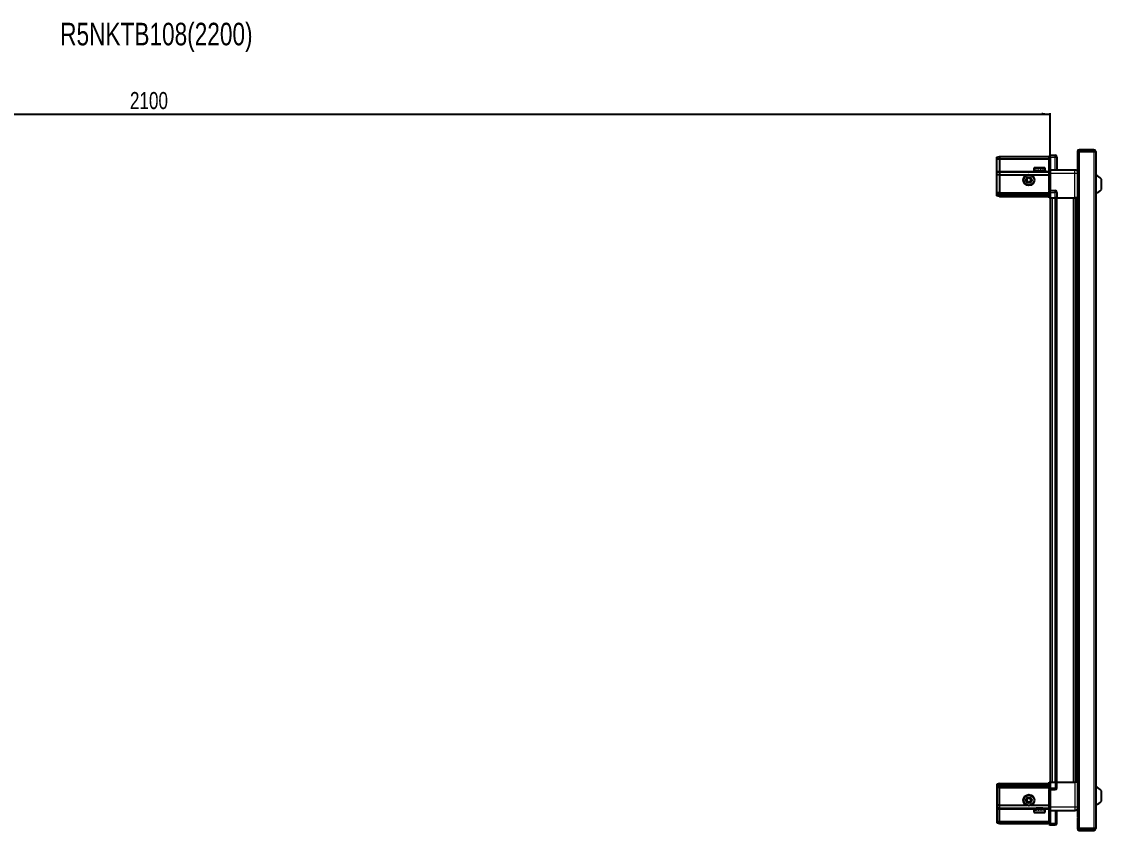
# Model space of a CAD drawing. Header units: millimetres. Extents: x 1415 to 6160, y -1588 to 1726.
# Drawn here: x 3703 to 4969, y 777 to 1726 of the extents above; entities that cross this region are included whole.
import ezdxf

# ---------------------------------------------------------------- set-up
doc = ezdxf.new("R2010")
doc.units = ezdxf.units.MM
doc.layers.add('FORMAT', color=7, linetype='Continuous')
doc.styles.add('SLDTEXTSTYLE0', font='TXT', dxfattribs={"width": 0.75})
doc.dimstyles.new('SLDDIMSTYLE0', dxfattribs={"dimtxt": 20, "dimasz": 10, "dimexe": 0, "dimexo": 0.0625, "dimgap": 5, "dimtad": 2, "dimdec": 1, "dimrnd": 1e-09, "dimzin": 12, "dimdsep": 46, "dimtxsty": 'SLDTEXTSTYLE0', "dimsah": 1, "dimcen": 0.09, "dimadec": 0, "dimazin": 3, "dimtfac": 1, "dimtofl": 0, "dimtmove": 0, "dimatfit": 3, "dimfxl": 0, "dimfrac": 2, "dimtolj": 1, "dimtzin": 12, "dimarcsym": 0})

# ---------------------------------------------------------------- blocks, each defined once
blk = doc.blocks.new('_D_5')
at = {"layer": 'FORMAT'}
for p, q in [((2809.3, 1519.3), (2809.3, 1618.8)), ((2809.3, 1617.8), (4909.3, 1617.8)), ((4909.3, 1519.3), (4909.3, 1618.8))]:
    blk.add_line(p, q, dxfattribs=at)
for points in [[(2809.3, 1617.8), (2819.3, 1616.3), (2819.3, 1619.4)], [(4909.3, 1617.8), (4899.3, 1619.4), (4899.3, 1616.3)]]:
    blk.add_solid(points, dxfattribs=at)
at = {"layer": 'FORMAT', "insert": (3829.7, 1643.6), "char_height": 20, "attachment_point": 1, "style": 'SLDTEXTSTYLE0'}
blk.add_mtext('2100', dxfattribs=at)

msp = doc.modelspace()

# ---------------------------------------------------------------- linework, layer by layer
at = {"color": 7, "linetype": 'Continuous', "lineweight": 25}
for p, q in [((4941.13, 1573.72), (4941.13, 1561.32)), ((4942.63, 1573.72), (4942.63, 1561.32)), ((4943.13, 1560.82), (4943.13, 1573.72)), ((4943.13, 1573.72), (4960.53, 1573.72)), ((4960.53, 1575.82), (4943.23, 1575.82)), ((4960.53, 1574.32), (4943.23, 1574.32)), ((4960.53, 1574.32), (4960.53, 1575.82)), ((4960.53, 1573.72), (4962.63, 1573.72)), ((4962.63, 1573.72), (4962.63, 778.92)), ((4846.63, 1567.02), (4849.63, 1567.82)), ((4846.63, 1565.17), (4846.63, 1567.02)), ((4846.63, 1565.17), (4849.63, 1565.32)), ((4846.63, 1550.82), (4846.63, 1565.17)), ((4849.63, 1567.82), (4849.63, 1565.32)), ((4849.63, 1567.82), (4907.93, 1567.82)), ((4849.63, 1565.32), (4849.63, 1550.82)), ((4849.63, 1565.32), (4907.93, 1565.32)), ((4908.79, 1569.32), (4907.93, 1568.82)), ((4908.79, 1569.32), (4907.93, 1568.82)), ((4907.93, 1568.82), (4907.93, 1567.32)), ((4907.93, 1552.52), (4907.93, 1567.32)), ((4909.13, 1569.32), (4908.79, 1569.32)), ((4909.13, 1569.32), (4908.79, 1569.32)), ((4909.13, 1567.32), (4909.13, 1569.32)), ((4909.13, 1569.32), (4909.13, 1569.32)), ((4909.13, 1569.32), (4915.13, 1569.32)), ((4909.13, 1567.32), (4909.13, 1552.52)), ((4917.13, 1567.32), (4917.13, 1552.32)), ((4941.03, 1560.82), (4941.03, 791.82)), ((4941.03, 1560.82), (4943.13, 1560.82)), ((4941.13, 1561.32), (4942.63, 1561.32)), ((4846.63, 1549.02), (4846.63, 1550.82)), ((4846.63, 1549.02), (4849.63, 1549.82)), ((4846.63, 1545.99), (4846.63, 1549.02)), ((4849.63, 1546.32), (4846.63, 1545.99)), ((4846.63, 1525.82), (4846.63, 1545.99)), ((4849.63, 1550.82), (4849.63, 1549.82)), ((4849.63, 1549.82), (4849.63, 1546.32)), ((4849.63, 1549.82), (4907.93, 1549.82)), ((4849.63, 1546.32), (4849.63, 1525.82)), ((4849.63, 1546.32), (4881.63, 1546.32)), ((4886.63, 1546.32), (4907.93, 1546.32)), ((4890.13, 1554.22), (4890.13, 1551.32)), ((4890.13, 1551.32), (4890.16, 1551.32)), ((4890.28, 1551.82), (4890.16, 1551.82)), ((4890.16, 1551.82), (4890.16, 1551.32)), ((4890.16, 1551.32), (4890.28, 1551.32)), ((4890.28, 1551.82), (4890.28, 1551.32)), ((4890.28, 1551.32), (4890.69, 1551.32)), ((4891.03, 1551.82), (4890.69, 1551.82)), ((4890.69, 1551.82), (4890.69, 1551.32)), ((4890.69, 1551.32), (4891.03, 1551.32)), ((4890.93, 1555.02), (4902.33, 1555.02)), ((4891.03, 1551.82), (4891.03, 1551.32)), ((4891.03, 1551.32), (4891.8, 1551.32)), ((4892.33, 1551.82), (4891.8, 1551.82)), ((4891.8, 1551.82), (4891.8, 1551.32)), ((4891.8, 1551.32), (4892.33, 1551.32)), ((4892.23, 1551.32), (4892.23, 1551.22)), ((4892.23, 1551.22), (4901.03, 1551.22)), ((4892.33, 1551.82), (4892.33, 1551.32)), ((4892.33, 1551.32), (4893.39, 1551.32)), ((4892.63, 1550.82), (4893.32, 1550.34)), ((4892.63, 1550.82), (4900.63, 1550.82)), ((4893.32, 1550.34), (4892.63, 1549.86)), ((4892.63, 1549.86), (4892.63, 1549.82)), ((4892.63, 1549.86), (4900.63, 1549.86)), ((4893.32, 1550.34), (4899.94, 1550.34)), ((4894.05, 1551.82), (4893.39, 1551.82)), ((4893.39, 1551.82), (4893.39, 1551.32)), ((4893.39, 1551.32), (4894.05, 1551.32)), ((4894.05, 1551.82), (4894.05, 1551.32)), ((4894.05, 1551.32), (4895.29, 1551.32)), ((4896.02, 1551.82), (4895.29, 1551.82)), ((4895.29, 1551.82), (4895.29, 1551.32)), ((4895.29, 1551.32), (4895.72, 1551.32)), ((4895.72, 1551.82), (4895.72, 1551.32)), ((4896.02, 1551.82), (4896.02, 1551.32)), ((4896.02, 1551.32), (4897.32, 1551.32)), ((4898.05, 1551.82), (4897.32, 1551.82)), ((4897.32, 1551.82), (4897.32, 1551.32)), ((4897.59, 1551.82), (4897.59, 1551.32)), ((4897.59, 1551.32), (4898.05, 1551.32)), ((4898.05, 1551.82), (4898.05, 1551.32)), ((4898.05, 1551.32), (4899.28, 1551.32)), ((4899.94, 1551.82), (4899.28, 1551.82)), ((4899.28, 1551.82), (4899.28, 1551.32)), ((4899.28, 1551.32), (4899.94, 1551.32)), ((4899.94, 1551.82), (4899.94, 1551.32)), ((4899.94, 1551.32), (4900.98, 1551.32)), ((4899.94, 1550.34), (4900.63, 1550.82)), ((4900.63, 1549.86), (4899.94, 1550.34)), ((4900.63, 1549.82), (4900.63, 1549.86)), ((4901.5, 1551.82), (4900.98, 1551.82)), ((4900.98, 1551.82), (4900.98, 1551.32)), ((4900.98, 1551.32), (4901.5, 1551.32)), ((4901.03, 1551.22), (4901.03, 1551.32)), ((4901.5, 1551.82), (4901.5, 1551.32)), ((4901.5, 1551.32), (4902.26, 1551.32)), ((4902.59, 1551.82), (4902.26, 1551.82)), ((4902.26, 1551.82), (4902.26, 1551.32)), ((4902.26, 1551.32), (4902.59, 1551.32)), ((4902.59, 1551.82), (4902.59, 1551.32)), ((4902.59, 1551.32), (4902.99, 1551.32)), ((4903.1, 1551.82), (4902.99, 1551.82)), ((4902.99, 1551.82), (4902.99, 1551.32)), ((4902.99, 1551.32), (4903.1, 1551.32)), ((4903.1, 1551.82), (4903.1, 1551.32)), ((4903.1, 1551.32), (4903.13, 1551.32)), ((4903.13, 1551.32), (4903.13, 1554.22)), ((4907.93, 1552.32), (4907.93, 1552.52)), ((4909.13, 1552.32), (4907.93, 1552.32)), ((4907.93, 1548.32), (4907.93, 1552.32)), ((4907.93, 1528.02), (4907.93, 1548.32)), ((4909.13, 1552.52), (4909.13, 1552.32)), ((4909.13, 1552.32), (4909.13, 1548.32)), ((4909.13, 1552.32), (4938.13, 1552.32)), ((4909.13, 1548.32), (4909.13, 1528.02)), ((4969.23, 1529.32), (4969.23, 1541.32)), ((4846.63, 1524.02), (4846.63, 1525.82)), ((4849.63, 1524.82), (4846.63, 1524.02)), ((4846.63, 1523.28), (4846.63, 1524.02)), ((4849.63, 1523.82), (4846.63, 1523.28)), ((4846.63, 1522.78), (4846.63, 1523.28)), ((4849.63, 1522.32), (4846.63, 1522.78)), ((4846.63, 1521.63), (4846.63, 1522.78)), ((4849.63, 1520.82), (4846.63, 1521.63)), ((4849.63, 1525.82), (4849.63, 1524.82)), ((4849.63, 1524.82), (4849.63, 1523.82)), ((4849.63, 1524.82), (4907.93, 1524.82)), ((4849.63, 1523.82), (4907.93, 1523.82)), ((4849.63, 1523.82), (4849.63, 1522.32)), ((4849.63, 1522.32), (4849.63, 1520.82)), ((4849.63, 1522.32), (4907.93, 1522.32)), ((4849.63, 1520.82), (4907.93, 1520.82)), ((4907.93, 1527.82), (4907.93, 1528.02)), ((4909.13, 1527.82), (4907.93, 1527.82)), ((4907.93, 1527.82), (4907.93, 1527.15)), ((4907.93, 1519.32), (4907.93, 1527.15)), ((4908.79, 1525.82), (4908.79, 1519.32)), ((4909.13, 1528.02), (4909.13, 1527.82)), ((4909.13, 1525.82), (4909.13, 1527.82)), ((4909.13, 1525.82), (4909.13, 1527.82)), ((4909.13, 1527.82), (4915.13, 1527.82)), ((4909.13, 1525.82), (4909.13, 1519.32)), ((4917.13, 1525.82), (4917.13, 1519.32)), ((4908.79, 1519.32), (4907.93, 1519.32)), ((4909.13, 1519.32), (4908.79, 1519.32)), ((4909.13, 1519.32), (4915.13, 1519.32)), ((4909.28, 1519.32), (4909.28, 833.32)), ((4917.13, 1519.32), (4915.13, 1519.32)), ((4916.48, 1519.32), (4916.48, 833.32)), ((4917.13, 1519.32), (4938.13, 1519.32)), ((4939.15, 833.32), (4939.15, 1519.32)), ((4939.18, 833.32), (4939.18, 1519.32)), ((4940.98, 1519.32), (4940.98, 833.32)), ((4849.63, 831.82), (4846.63, 831.02)), ((4846.63, 831.02), (4846.63, 829.87)), ((4849.63, 830.32), (4846.63, 829.87)), ((4846.63, 829.87), (4846.63, 829.37)), ((4849.63, 828.82), (4846.63, 829.37)), ((4846.63, 829.37), (4846.63, 828.63)), ((4849.63, 827.82), (4846.63, 828.63)), ((4846.63, 828.63), (4846.63, 826.82)), ((4846.63, 826.82), (4846.63, 806.66)), ((4849.63, 830.32), (4849.63, 831.82)), ((4849.63, 831.82), (4907.93, 831.82)), ((4849.63, 828.82), (4849.63, 830.32)), ((4849.63, 830.32), (4907.93, 830.32)), ((4849.63, 828.82), (4907.93, 828.82)), ((4849.63, 827.82), (4849.63, 828.82)), ((4849.63, 827.82), (4907.93, 827.82)), ((4849.63, 826.82), (4849.63, 827.82)), ((4849.63, 806.32), (4849.63, 826.82)), ((4907.93, 825.5), (4907.93, 833.32)), ((4907.93, 833.32), (4908.79, 833.32)), ((4907.93, 825.5), (4907.93, 824.82)), ((4909.13, 824.82), (4907.93, 824.82)), ((4907.93, 824.62), (4907.93, 824.82)), ((4907.93, 804.32), (4907.93, 824.62)), ((4908.79, 833.32), (4908.79, 833.32)), ((4908.79, 833.32), (4908.79, 826.82)), ((4909.13, 833.32), (4908.79, 833.32)), ((4909.13, 833.32), (4909.13, 826.82)), ((4909.13, 833.32), (4909.13, 833.32)), ((4909.13, 833.32), (4915.13, 833.32)), ((4909.13, 833.32), (4909.13, 826.82)), ((4909.13, 824.82), (4909.13, 826.82)), ((4909.13, 824.82), (4909.13, 824.62)), ((4909.13, 824.82), (4915.13, 824.82)), ((4909.13, 824.62), (4909.13, 804.32)), ((4917.13, 833.32), (4915.13, 833.32)), ((4917.13, 826.82), (4917.13, 833.32)), ((4917.13, 833.32), (4938.13, 833.32)), ((4969.23, 811.32), (4969.23, 823.32)), ((4849.63, 806.32), (4846.63, 806.66)), ((4846.63, 806.66), (4846.63, 803.63)), ((4846.63, 803.63), (4849.63, 802.82)), ((4846.63, 803.63), (4846.63, 801.82)), ((4846.63, 801.82), (4846.63, 787.48)), ((4849.63, 806.32), (4881.63, 806.32)), ((4849.63, 802.82), (4849.63, 806.32)), ((4849.63, 802.82), (4907.93, 802.82)), ((4849.63, 801.82), (4849.63, 802.82)), ((4849.63, 787.32), (4849.63, 801.82)), ((4886.63, 806.32), (4907.93, 806.32)), ((4890.13, 801.32), (4890.13, 798.42)), ((4890.14, 801.32), (4890.13, 801.32)), ((4890.14, 800.82), (4890.14, 801.32)), ((4890.24, 801.32), (4890.14, 801.32)), ((4890.14, 800.82), (4890.24, 800.82)), ((4890.24, 800.82), (4890.24, 801.32)), ((4890.61, 801.32), (4890.24, 801.32)), ((4890.61, 800.82), (4890.61, 801.32)), ((4890.93, 801.32), (4890.61, 801.32)), ((4890.61, 800.82), (4890.93, 800.82)), ((4890.93, 800.82), (4890.93, 801.32)), ((4891.67, 801.32), (4890.93, 801.32)), ((4891.67, 800.82), (4891.67, 801.32)), ((4892.18, 801.32), (4891.67, 801.32)), ((4891.67, 800.82), (4892.18, 800.82)), ((4892.18, 800.82), (4892.18, 801.32)), ((4893.21, 801.32), (4892.18, 801.32)), ((4892.23, 801.42), (4892.23, 801.32)), ((4901.03, 801.42), (4892.23, 801.42)), ((4892.63, 802.82), (4892.63, 802.79)), ((4892.63, 802.79), (4893.32, 802.31)), ((4900.63, 802.79), (4892.63, 802.79)), ((4893.32, 802.31), (4892.63, 801.82)), ((4900.63, 801.82), (4892.63, 801.82)), ((4893.21, 800.82), (4893.21, 801.32)), ((4893.86, 801.32), (4893.21, 801.32)), ((4893.21, 800.82), (4893.86, 800.82)), ((4899.94, 802.31), (4893.32, 802.31)), ((4893.86, 800.82), (4893.86, 801.32)), ((4895.09, 801.32), (4893.86, 801.32)), ((4895.09, 800.82), (4895.09, 801.32)), ((4895.59, 801.32), (4895.09, 801.32)), ((4895.09, 800.82), (4895.82, 800.82)), ((4895.59, 800.82), (4895.59, 801.32)), ((4895.82, 800.82), (4895.82, 801.32)), ((4897.12, 801.32), (4895.82, 801.32)), ((4897.12, 800.82), (4897.12, 801.32)), ((4897.12, 800.82), (4897.85, 800.82)), ((4897.45, 800.82), (4897.45, 801.32)), ((4897.85, 801.32), (4897.45, 801.32)), ((4897.85, 800.82), (4897.85, 801.32)), ((4899.1, 801.32), (4897.85, 801.32)), ((4899.1, 800.82), (4899.1, 801.32)), ((4899.76, 801.32), (4899.1, 801.32)), ((4899.1, 800.82), (4899.76, 800.82)), ((4899.76, 800.82), (4899.76, 801.32)), ((4900.83, 801.32), (4899.76, 801.32)), ((4899.94, 802.31), (4900.63, 802.79)), ((4900.63, 801.82), (4899.94, 802.31)), ((4900.63, 802.79), (4900.63, 802.82)), ((4900.83, 800.82), (4900.83, 801.32)), ((4901.37, 801.32), (4900.83, 801.32)), ((4900.83, 800.82), (4901.37, 800.82)), ((4901.03, 801.32), (4901.03, 801.42)), ((4901.37, 800.82), (4901.37, 801.32)), ((4902.16, 801.32), (4901.37, 801.32)), ((4902.16, 800.82), (4902.16, 801.32)), ((4902.51, 801.32), (4902.16, 801.32)), ((4902.16, 800.82), (4902.51, 800.82)), ((4902.51, 800.82), (4902.51, 801.32)), ((4902.94, 801.32), (4902.51, 801.32)), ((4902.94, 800.82), (4902.94, 801.32)), ((4903.08, 801.32), (4902.94, 801.32)), ((4902.94, 800.82), (4903.08, 800.82)), ((4903.08, 800.82), (4903.08, 801.32)), ((4903.13, 801.32), (4903.08, 801.32)), ((4903.13, 798.42), (4903.13, 801.32)), ((4907.93, 800.32), (4907.93, 804.32)), ((4909.13, 800.32), (4907.93, 800.32)), ((4907.93, 800.12), (4907.93, 800.32)), ((4907.93, 785.32), (4907.93, 800.12)), ((4909.13, 804.32), (4909.13, 800.32)), ((4909.13, 800.32), (4909.13, 800.12)), ((4909.13, 800.32), (4938.13, 800.32)), ((4909.13, 800.12), (4909.13, 785.32)), ((4909.13, 800.12), (4909.13, 785.32)), ((4917.13, 785.32), (4917.13, 800.32)), ((4846.63, 787.48), (4849.63, 787.32)), ((4846.63, 787.48), (4846.63, 785.63)), ((4846.63, 785.63), (4849.63, 784.82)), ((4849.63, 787.32), (4907.93, 787.32)), ((4849.63, 784.82), (4849.63, 787.32)), ((4902.33, 797.62), (4890.93, 797.62)), ((4907.93, 785.32), (4907.93, 783.82)), ((4909.13, 783.32), (4909.13, 785.32)), ((4943.13, 791.82), (4941.03, 791.82)), ((4941.13, 791.32), (4942.63, 791.32)), ((4941.13, 791.32), (4941.13, 778.92)), ((4942.63, 791.32), (4942.63, 778.92)), ((4943.13, 778.92), (4943.13, 791.82)), ((4849.63, 784.82), (4907.93, 784.82)), ((4907.93, 783.82), (4908.79, 783.32)), ((4909.13, 783.32), (4908.79, 783.32)), ((4909.13, 783.32), (4915.13, 783.32)), ((4960.53, 778.92), (4943.13, 778.92)), ((4943.23, 778.32), (4960.53, 778.32)), ((4943.23, 776.82), (4960.53, 776.82)), ((4962.63, 778.92), (4960.53, 778.92)), ((4960.53, 778.32), (4960.53, 776.82))]:
    msp.add_line(p, q, dxfattribs=at)
at = {"color": 8, "linetype": 'Continuous', "lineweight": 18}
for p, q in [((4942.63, 1573.72), (4941.13, 1573.72)), ((4943.23, 1574.32), (4943.23, 1575.82)), ((4960.53, 1573.72), (4960.53, 778.92)), ((4909.13, 1567.32), (4907.93, 1567.32)), ((4909.13, 1567.32), (4915.13, 1567.32)), ((4915.13, 1567.32), (4915.13, 1569.32)), ((4915.13, 1552.32), (4915.13, 1567.32)), ((4915.13, 1567.32), (4917.13, 1567.32)), ((4943.13, 1560.82), (4943.13, 791.82)), ((4846.63, 1550.82), (4849.63, 1550.82)), ((4849.63, 1550.82), (4892.63, 1550.82)), ((4890.13, 1554.22), (4903.13, 1554.22)), ((4900.63, 1550.82), (4907.93, 1550.82)), ((4907.93, 1552.52), (4909.13, 1552.52)), ((4909.13, 1548.32), (4907.93, 1548.32)), ((4909.13, 1548.32), (4938.13, 1548.32)), ((4938.13, 1519.32), (4938.13, 1548.32)), ((4849.63, 1525.82), (4846.63, 1525.82)), ((4849.63, 1525.82), (4907.93, 1525.82)), ((4907.93, 1528.02), (4909.13, 1528.02)), ((4909.13, 1525.82), (4908.79, 1525.82)), ((4909.13, 1525.82), (4915.13, 1525.82)), ((4915.13, 1525.82), (4915.13, 1527.82)), ((4917.13, 1525.82), (4915.13, 1525.82)), ((4915.13, 1519.32), (4915.13, 1525.82)), ((4911.28, 1519.32), (4911.28, 833.32)), ((4914.48, 1519.32), (4914.48, 833.32)), ((4917.13, 1519.32), (4917.13, 833.32)), ((4936.53, 833.32), (4936.53, 1519.32)), ((4937.94, 1519.32), (4937.94, 833.32)), ((4940.39, 833.32), (4940.39, 1519.32)), ((4849.63, 826.82), (4846.63, 826.82)), ((4849.63, 826.82), (4907.93, 826.82)), ((4909.13, 824.62), (4907.93, 824.62)), ((4909.13, 833.32), (4908.79, 833.32)), ((4909.13, 826.82), (4908.79, 826.82)), ((4909.13, 826.82), (4915.13, 826.82)), ((4915.13, 833.32), (4915.13, 826.82)), ((4915.13, 826.82), (4915.13, 824.82)), ((4917.13, 826.82), (4915.13, 826.82)), ((4938.13, 833.32), (4938.13, 804.32)), ((4846.63, 801.82), (4849.63, 801.82)), ((4849.63, 801.82), (4892.63, 801.82)), ((4903.13, 798.42), (4890.13, 798.42)), ((4900.63, 801.82), (4907.93, 801.82)), ((4909.13, 804.32), (4907.93, 804.32)), ((4909.13, 800.12), (4907.93, 800.12)), ((4909.13, 804.32), (4938.13, 804.32)), ((4915.13, 800.32), (4915.13, 785.32)), ((4909.13, 785.32), (4907.93, 785.32)), ((4909.13, 785.32), (4915.13, 785.32)), ((4915.13, 785.32), (4915.13, 783.32)), ((4915.13, 785.32), (4917.13, 785.32)), ((4942.63, 778.92), (4941.13, 778.92)), ((4943.23, 778.32), (4943.23, 776.82))]:
    msp.add_line(p, q, dxfattribs=at)
at = {"color": 7, "linetype": 'Continuous', "lineweight": 25}
for centre, radius in [((4884.13, 1540.32), 6.5), ((4884.13, 1540.32), 3.46), ((4884.13, 812.32), 6.5), ((4884.13, 812.32), 3.46)]:
    msp.add_circle(centre, radius, dxfattribs=at)
at = {"color": 8, "linetype": 'Continuous', "lineweight": 18}
for centre in [(4884.13, 1540.32), (4884.13, 812.32)]:
    msp.add_circle(centre, 5.7, dxfattribs=at)
at = {"color": 7, "linetype": 'Continuous', "lineweight": 25}
for centre, radius, start, end in [((4943.23, 1573.72), 2.1, 90, 180), ((4943.23, 1573.72), 0.6, 90, 180), ((4960.53, 1573.72), 2.1, 360, 90), ((4960.53, 1573.72), 0.6, 360, 90), ((4915.13, 1567.32), 2, 0, 90), ((4890.93, 1554.22), 0.8, 90, 180), ((4892.23, 1550.82), 0.4, 0, 90), ((4901.03, 1550.82), 0.4, 90, 180), ((4902.33, 1554.22), 0.8, 0, 90), ((4959.6, 1534.3), 11.91, 36.1266, 75.29965), ((4884.13, 1540.32), 2.5, 120.74103, 180.74103), ((4884.13, 1540.32), 2.5, 180.74103, 240.74103), ((4884.13, 1540.32), 2.5, 60.74103, 120.74103), ((4884.13, 1540.32), 2.5, 240.74103, 300.74103), ((4884.13, 1540.32), 2.5, 0.74103, 60.74103), ((4884.13, 1540.32), 2.5, 300.74103, 0.74103), ((4915.13, 1525.82), 2, 0, 90), ((4959.6, 1536.35), 11.91, 284.70035, 323.8734), ((4915.13, 826.82), 2, 270, 0), ((4959.6, 816.3), 11.91, 36.1266, 75.29965), ((4884.13, 812.32), 2.5, 155.91157, 215.91157), ((4884.13, 812.32), 2.5, 95.91157, 155.91157), ((4884.13, 812.32), 2.5, 215.91157, 275.91157), ((4884.13, 812.32), 2.5, 35.91157, 95.91157), ((4884.13, 812.32), 2.5, 275.91157, 335.91157), ((4884.13, 812.32), 2.5, 335.91157, 35.91157), ((4959.6, 818.35), 11.91, 284.70035, 323.8734), ((4890.93, 798.42), 0.8, 180, 270), ((4892.23, 801.82), 0.4, 270, 0), ((4901.03, 801.82), 0.4, 180, 270), ((4902.33, 798.42), 0.8, 270, 0), ((4915.13, 785.32), 2, 270, 0), ((4943.23, 778.92), 2.1, 180, 270), ((4943.23, 778.92), 0.6, 180, 270), ((4960.53, 778.92), 2.1, 270, 0), ((4960.53, 778.92), 0.6, 270, 0)]:
    msp.add_arc(centre, radius, start, end, dxfattribs=at)
for centre, start_param, end_param in [((4905.33, 1525.82), 0, 0.7227342), ((4905.33, 826.82), 5.5604511, 6.2831853)]:
    msp.add_ellipse(centre, major_axis=(3.46, 0), ratio=0.5773503, start_param=start_param, end_param=end_param, dxfattribs=at)
for points, knots in [([(4938.13, 1552.32), (4938.57, 1552.28), (4939.24, 1552.21), (4940.06, 1551.77), (4940.61, 1551.33), (4940.89, 1550.96), (4941.03, 1550.77)], [0, 0, 0, 0, 0.3842982, 0.5911726, 0.8024372, 1, 1, 1, 1]), ([(4881.61, 1541.73), (4882.05, 1542), (4882.88, 1542.49), (4883.7, 1542.98), (4884.09, 1543.21)], [0, 0, 0, 0, 0.5346859, 1, 1, 1, 1]), ([(4881.64, 1538.85), (4881.64, 1538.97), (4881.64, 1539.57), (4881.62, 1540.57), (4881.61, 1541.39), (4881.61, 1541.73)], [0, 0, 0, 0, 0.1331247, 0.6370994, 1, 1, 1, 1]), ([(4884.16, 1537.44), (4883.71, 1537.69), (4882.87, 1538.16), (4882.03, 1538.63), (4881.64, 1538.85)], [0, 0, 0, 0, 0.53468586, 1, 1, 1, 1]), ([(4884.09, 1543.21), (4884.54, 1542.96), (4885.38, 1542.49), (4886.22, 1542.02), (4886.61, 1541.8)], [0, 0, 0, 0, 0.5346859, 1, 1, 1, 1]), ([(4886.64, 1538.91), (4886.2, 1538.65), (4885.37, 1538.16), (4884.55, 1537.67), (4884.16, 1537.44)], [0, 0, 0, 0, 0.5346859, 1, 1, 1, 1]), ([(4886.61, 1541.8), (4886.61, 1541.45), (4886.62, 1540.63), (4886.63, 1539.64), (4886.64, 1539.04), (4886.64, 1538.91)], [0, 0, 0, 0, 0.36290056, 0.86687533, 1, 1, 1, 1]), ([(4940.98, 1519.32), (4940.94, 1519.32), (4940.72, 1519.32), (4940, 1519.32), (4939.04, 1519.32), (4938.38, 1519.32), (4938.13, 1519.32)], [0, 0, 0, 0, 0.0717073, 0.4209791, 0.7702508, 1, 1, 1, 1]), ([(4940.98, 833.32), (4940.94, 833.32), (4940.72, 833.32), (4940, 833.32), (4939.04, 833.32), (4938.38, 833.32), (4938.13, 833.32)], [0, 0, 0, 0, 0.07170733, 0.42097906, 0.77025079, 1, 1, 1, 1]), ([(4881.25, 812.03), (4881.46, 812.5), (4881.86, 813.38), (4882.25, 814.25), (4882.43, 814.66)], [0, 0, 0, 0, 0.5346859, 1, 1, 1, 1]), ([(4882.95, 809.69), (4882.64, 810.11), (4882.08, 810.89), (4881.52, 811.66), (4881.25, 812.03)], [0, 0, 0, 0, 0.5346859, 1, 1, 1, 1]), ([(4882.43, 814.66), (4882.78, 814.7), (4883.59, 814.78), (4884.58, 814.88), (4885.18, 814.95), (4885.3, 814.96)], [0, 0, 0, 0, 0.3629006, 0.8668753, 1, 1, 1, 1]), ([(4885.3, 814.96), (4885.61, 814.54), (4886.17, 813.76), (4886.74, 812.98), (4887, 812.62)], [0, 0, 0, 0, 0.5346859, 1, 1, 1, 1]), ([(4887, 812.62), (4886.79, 812.15), (4886.39, 811.27), (4886, 810.39), (4885.82, 809.99)], [0, 0, 0, 0, 0.5346859, 1, 1, 1, 1]), ([(4885.82, 809.99), (4885.69, 809.97), (4885.1, 809.91), (4884.11, 809.81), (4883.29, 809.72), (4882.95, 809.69)], [0, 0, 0, 0, 0.1331247, 0.6370994, 1, 1, 1, 1]), ([(4938.13, 800.32), (4938.57, 800.37), (4939.24, 800.44), (4940.06, 800.88), (4940.61, 801.32), (4940.89, 801.69), (4941.03, 801.87)], [0, 0, 0, 0, 0.38429816, 0.59117259, 0.8024372, 1, 1, 1, 1])]:
    msp.add_open_spline(points, degree=3, knots=knots, dxfattribs=at)
at = {"color": 8, "linetype": 'Continuous', "lineweight": 18}
for points in [[(4938.13, 1548.32), (4938.13, 1548.85), (4938.13, 1549.9), (4938.13, 1551.22), (4938.13, 1552.14), (4938.13, 1552.26), (4938.13, 1552.32)], [(4938.13, 804.32), (4938.13, 803.8), (4938.13, 802.75), (4938.13, 801.43), (4938.13, 800.5), (4938.13, 800.38), (4938.13, 800.32)]]:
    msp.add_open_spline(points, degree=3, dxfattribs=at)
for points, knots in [([(4938.13, 1548.32), (4938.57, 1548.32), (4939.24, 1548.32), (4940.06, 1548.32), (4940.61, 1548.32), (4940.89, 1548.32), (4941.03, 1548.32)], [0, 0, 0, 0, 0.38429816, 0.59117259, 0.8024372, 1, 1, 1, 1]), ([(4938.13, 804.32), (4938.57, 804.32), (4939.24, 804.32), (4940.06, 804.32), (4940.61, 804.32), (4940.89, 804.32), (4941.03, 804.32)], [0, 0, 0, 0, 0.3842982, 0.5911726, 0.8024372, 1, 1, 1, 1])]:
    msp.add_open_spline(points, degree=3, knots=knots, dxfattribs=at)

# ---------------------------------------------------------------- texts
at = {"layer": 'FORMAT', "insert": (3747.89, 1724.88), "char_height": 26.4583, "attachment_point": 1, "style": 'SLDTEXTSTYLE0'}
msp.add_mtext('R5NKTB108(2200)', dxfattribs=at)

# ---------------------------------------------------------------- dimensions: what is measured, and where the dimension line sits
at = {"layer": 'FORMAT'}
dim = msp.add_linear_dim(base=(4909.28, 1617.82), p1=(2809.28, 1519.32), p2=(4909.28, 1519.32), angle=0, dimstyle='SLDDIMSTYLE0', dxfattribs=at)
dim.commit()
dim.dimension.update_dxf_attribs({"geometry": '_D_5', "text_midpoint": (3859.28, 1617.82), "dimtype": 160})

doc.saveas('drawing.dxf')
